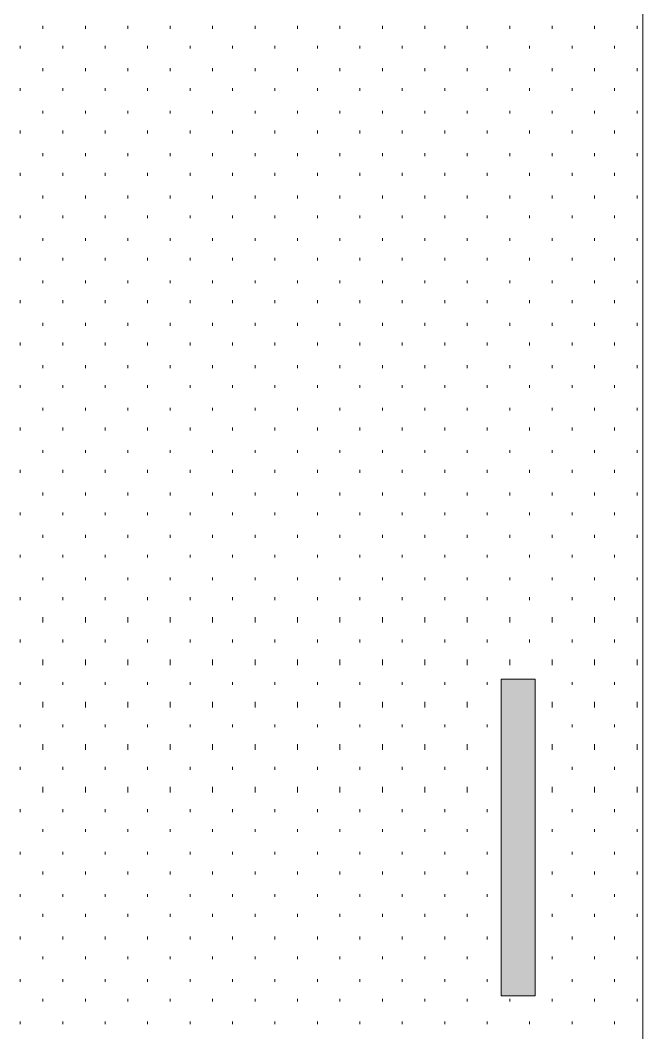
# Model space of a CAD drawing. Header units: inches. Extents: x -6061 to 13621, y -296 to 7483.
# Drawn here: x -5332.36 to -5314.74, y 315.85 to 344.52 of the extents above; entities that cross this region are included whole.
import ezdxf
from ezdxf.xclip import XClip

# ---------------------------------------------------------------- set-up
doc = ezdxf.new("R2010")
doc.units = ezdxf.units.IN
doc.header["$MEASUREMENT"] = 0
doc.header["$XCLIPFRAME"] = 0
doc.layers.get('0').update_dxf_attribs({"linetype": 'CONTINUOUS'})

# ---------------------------------------------------------------- blocks, each defined once
blk = doc.blocks.new('MF58425_6')
at = {"true_color": 0xffffff}
blk.add_hatch(color=7, dxfattribs=at).paths.add_polyline_path([(376.216, 308.525), (395.266, 308.525), (395.266, 351.621), (376.216, 351.621)])

msp = doc.modelspace()

# ---------------------------------------------------------------- linework, layer by layer
at = {"color": 7, "linetype": 'Continuous', "lineweight": 9, "true_color": 0x000007}
for p, q in [((-5314.73533, 370.94796), (-5314.73533, 286.85294)), ((-5314.73533, 368.38507), (-5314.73533, 286.85294)), ((-5318.73986, 325.85701), (-5318.73986, 316.88688)), ((-5317.77877, 325.85701), (-5318.73986, 325.85701)), ((-5318.73986, 325.85701), (-5317.77877, 325.85701)), ((-5318.73986, 316.88688), (-5318.73986, 325.85701)), ((-5317.77877, 316.88688), (-5317.77877, 325.85701)), ((-5317.77877, 325.85701), (-5317.77877, 316.88688)), ((-5318.73986, 316.88688), (-5317.77877, 316.88688)), ((-5317.77877, 316.88688), (-5318.73986, 316.88688))]:
    msp.add_line(p, q, dxfattribs=at)
at = {"color": 7, "linetype": 'Continuous', "lineweight": 9, "true_color": 0xffffff}
for p, q in [((-5331.71452, 344.27783), (-5331.71452, 344.35792)), ((-5330.51316, 344.27783), (-5330.51316, 344.35792)), ((-5329.3118, 344.27783), (-5329.3118, 344.35792)), ((-5328.11044, 344.27783), (-5328.11044, 344.35792)), ((-5326.90909, 344.27783), (-5326.90909, 344.35792)), ((-5325.70773, 344.27783), (-5325.70773, 344.35792)), ((-5324.50637, 344.27783), (-5324.50637, 344.35792)), ((-5323.30501, 344.27783), (-5323.30501, 344.35792)), ((-5322.10366, 344.27783), (-5322.10366, 344.35792)), ((-5320.9023, 344.27783), (-5320.9023, 344.35792)), ((-5319.70094, 344.27783), (-5319.70094, 344.35792)), ((-5318.49958, 344.27783), (-5318.49958, 344.35792)), ((-5317.29823, 344.27783), (-5317.29823, 344.35792)), ((-5316.09687, 344.27783), (-5316.09687, 344.35792)), ((-5314.89551, 344.27783), (-5314.89551, 344.35792)), ((-5332.35524, 343.71719), (-5332.35524, 343.79728)), ((-5331.15388, 343.71719), (-5331.15388, 343.79728)), ((-5329.95252, 343.71719), (-5329.95252, 343.79728)), ((-5328.75117, 343.71719), (-5328.75117, 343.79728)), ((-5327.54981, 343.71719), (-5327.54981, 343.79728)), ((-5326.34845, 343.71719), (-5326.34845, 343.79728)), ((-5325.14709, 343.71719), (-5325.14709, 343.79728)), ((-5323.94574, 343.71719), (-5323.94574, 343.79728)), ((-5322.74438, 343.71719), (-5322.74438, 343.79728)), ((-5321.54302, 343.71719), (-5321.54302, 343.79728)), ((-5320.34167, 343.71719), (-5320.34167, 343.79728)), ((-5319.14031, 343.71719), (-5319.14031, 343.79728)), ((-5317.93895, 343.71719), (-5317.93895, 343.79728)), ((-5316.73759, 343.71719), (-5316.73759, 343.79728)), ((-5315.53624, 343.71719), (-5315.53624, 343.79728)), ((-5331.71452, 343.07647), (-5331.71452, 343.15656)), ((-5330.51316, 343.07647), (-5330.51316, 343.15656)), ((-5329.3118, 343.07647), (-5329.3118, 343.15656)), ((-5328.11044, 343.07647), (-5328.11044, 343.15656)), ((-5326.90909, 343.07647), (-5326.90909, 343.15656)), ((-5325.70773, 343.07647), (-5325.70773, 343.15656)), ((-5324.50637, 343.07647), (-5324.50637, 343.15656)), ((-5323.30501, 343.07647), (-5323.30501, 343.15656)), ((-5322.10366, 343.07647), (-5322.10366, 343.15656)), ((-5320.9023, 343.07647), (-5320.9023, 343.15656)), ((-5319.70094, 343.07647), (-5319.70094, 343.15656)), ((-5318.49958, 343.07647), (-5318.49958, 343.15656)), ((-5317.29823, 343.07647), (-5317.29823, 343.15656)), ((-5316.09687, 343.07647), (-5316.09687, 343.15656)), ((-5314.89551, 343.07647), (-5314.89551, 343.15656)), ((-5332.35524, 342.51584), (-5332.35524, 342.59593)), ((-5331.15388, 342.51584), (-5331.15388, 342.59593)), ((-5329.95252, 342.51584), (-5329.95252, 342.59593)), ((-5328.75117, 342.51584), (-5328.75117, 342.59593)), ((-5327.54981, 342.51584), (-5327.54981, 342.59593)), ((-5326.34845, 342.51584), (-5326.34845, 342.59593)), ((-5325.14709, 342.51584), (-5325.14709, 342.59593)), ((-5323.94574, 342.51584), (-5323.94574, 342.59593)), ((-5322.74438, 342.51584), (-5322.74438, 342.59593)), ((-5321.54302, 342.51584), (-5321.54302, 342.59593)), ((-5320.34167, 342.51584), (-5320.34167, 342.59593)), ((-5319.14031, 342.51584), (-5319.14031, 342.59593)), ((-5317.93895, 342.51584), (-5317.93895, 342.59593)), ((-5316.73759, 342.51584), (-5316.73759, 342.59593)), ((-5315.53624, 342.51584), (-5315.53624, 342.59593)), ((-5331.71452, 341.87511), (-5331.71452, 341.9552)), ((-5330.51316, 341.87511), (-5330.51316, 341.9552)), ((-5329.3118, 341.87511), (-5329.3118, 341.9552)), ((-5328.11044, 341.87511), (-5328.11044, 341.9552)), ((-5326.90909, 341.87511), (-5326.90909, 341.9552)), ((-5325.70773, 341.87511), (-5325.70773, 341.9552)), ((-5324.50637, 341.87511), (-5324.50637, 341.9552)), ((-5323.30501, 341.87511), (-5323.30501, 341.9552)), ((-5322.10366, 341.87511), (-5322.10366, 341.9552)), ((-5320.9023, 341.87511), (-5320.9023, 341.9552)), ((-5319.70094, 341.87511), (-5319.70094, 341.9552)), ((-5318.49958, 341.87511), (-5318.49958, 341.9552)), ((-5317.29823, 341.87511), (-5317.29823, 341.9552)), ((-5316.09687, 341.87511), (-5316.09687, 341.9552)), ((-5314.89551, 341.87511), (-5314.89551, 341.9552)), ((-5332.35524, 341.31448), (-5332.35524, 341.39457)), ((-5331.15388, 341.31448), (-5331.15388, 341.39457)), ((-5329.95252, 341.31448), (-5329.95252, 341.39457)), ((-5328.75117, 341.31448), (-5328.75117, 341.39457)), ((-5327.54981, 341.31448), (-5327.54981, 341.39457)), ((-5326.34845, 341.31448), (-5326.34845, 341.39457)), ((-5325.14709, 341.31448), (-5325.14709, 341.39457)), ((-5323.94574, 341.31448), (-5323.94574, 341.39457)), ((-5322.74438, 341.31448), (-5322.74438, 341.39457)), ((-5321.54302, 341.31448), (-5321.54302, 341.39457)), ((-5320.34167, 341.31448), (-5320.34167, 341.39457)), ((-5319.14031, 341.31448), (-5319.14031, 341.39457)), ((-5317.93895, 341.31448), (-5317.93895, 341.39457)), ((-5316.73759, 341.31448), (-5316.73759, 341.39457)), ((-5315.53624, 341.31448), (-5315.53624, 341.39457)), ((-5331.71452, 340.67376), (-5331.71452, 340.75385)), ((-5330.51316, 340.67376), (-5330.51316, 340.75385)), ((-5329.3118, 340.67376), (-5329.3118, 340.75385)), ((-5328.11044, 340.67376), (-5328.11044, 340.75385)), ((-5326.90909, 340.67376), (-5326.90909, 340.75385)), ((-5325.70773, 340.67376), (-5325.70773, 340.75385)), ((-5324.50637, 340.67376), (-5324.50637, 340.75385)), ((-5323.30501, 340.67376), (-5323.30501, 340.75385)), ((-5322.10366, 340.67376), (-5322.10366, 340.75385)), ((-5320.9023, 340.67376), (-5320.9023, 340.75385)), ((-5319.70094, 340.67376), (-5319.70094, 340.75385)), ((-5318.49958, 340.67376), (-5318.49958, 340.75385)), ((-5317.29823, 340.67376), (-5317.29823, 340.75385)), ((-5316.09687, 340.67376), (-5316.09687, 340.75385)), ((-5314.89551, 340.67376), (-5314.89551, 340.75385)), ((-5332.35524, 340.11312), (-5332.35524, 340.19321)), ((-5331.15388, 340.11312), (-5331.15388, 340.19321)), ((-5329.95252, 340.11312), (-5329.95252, 340.19321)), ((-5328.75117, 340.11312), (-5328.75117, 340.19321)), ((-5327.54981, 340.11312), (-5327.54981, 340.19321)), ((-5326.34845, 340.11312), (-5326.34845, 340.19321)), ((-5325.14709, 340.11312), (-5325.14709, 340.19321)), ((-5323.94574, 340.11312), (-5323.94574, 340.19321)), ((-5322.74438, 340.11312), (-5322.74438, 340.19321)), ((-5321.54302, 340.11312), (-5321.54302, 340.19321)), ((-5320.34167, 340.11312), (-5320.34167, 340.19321)), ((-5319.14031, 340.11312), (-5319.14031, 340.19321)), ((-5317.93895, 340.11312), (-5317.93895, 340.19321)), ((-5316.73759, 340.11312), (-5316.73759, 340.19321)), ((-5315.53624, 340.11312), (-5315.53624, 340.19321)), ((-5331.71452, 339.4724), (-5331.71452, 339.55249)), ((-5330.51316, 339.4724), (-5330.51316, 339.55249)), ((-5329.3118, 339.4724), (-5329.3118, 339.55249)), ((-5328.11044, 339.4724), (-5328.11044, 339.55249)), ((-5326.90909, 339.4724), (-5326.90909, 339.55249)), ((-5325.70773, 339.4724), (-5325.70773, 339.55249)), ((-5324.50637, 339.4724), (-5324.50637, 339.55249)), ((-5323.30501, 339.4724), (-5323.30501, 339.55249)), ((-5322.10366, 339.4724), (-5322.10366, 339.55249)), ((-5320.9023, 339.4724), (-5320.9023, 339.55249)), ((-5319.70094, 339.4724), (-5319.70094, 339.55249)), ((-5318.49958, 339.4724), (-5318.49958, 339.55249)), ((-5317.29823, 339.4724), (-5317.29823, 339.55249)), ((-5316.09687, 339.4724), (-5316.09687, 339.55249)), ((-5314.89551, 339.4724), (-5314.89551, 339.55249)), ((-5332.35524, 338.91176), (-5332.35524, 338.99185)), ((-5331.15388, 338.91176), (-5331.15388, 338.99185)), ((-5329.95252, 338.91176), (-5329.95252, 338.99185)), ((-5328.75117, 338.91176), (-5328.75117, 338.99185)), ((-5327.54981, 338.91176), (-5327.54981, 338.99185)), ((-5326.34845, 338.91176), (-5326.34845, 338.99185)), ((-5325.14709, 338.91176), (-5325.14709, 338.99185)), ((-5323.94574, 338.91176), (-5323.94574, 338.99185)), ((-5322.74438, 338.91176), (-5322.74438, 338.99185)), ((-5321.54302, 338.91176), (-5321.54302, 338.99185)), ((-5320.34167, 338.91176), (-5320.34167, 338.99185)), ((-5319.14031, 338.91176), (-5319.14031, 338.99185)), ((-5317.93895, 338.91176), (-5317.93895, 338.99185)), ((-5316.73759, 338.91176), (-5316.73759, 338.99185)), ((-5315.53624, 338.91176), (-5315.53624, 338.99185)), ((-5331.71452, 338.27104), (-5331.71452, 338.35113)), ((-5330.51316, 338.27104), (-5330.51316, 338.35113)), ((-5329.3118, 338.27104), (-5329.3118, 338.35113)), ((-5328.11044, 338.27104), (-5328.11044, 338.35113)), ((-5326.90909, 338.27104), (-5326.90909, 338.35113)), ((-5325.70773, 338.27104), (-5325.70773, 338.35113)), ((-5324.50637, 338.27104), (-5324.50637, 338.35113)), ((-5323.30501, 338.27104), (-5323.30501, 338.35113)), ((-5322.10366, 338.27104), (-5322.10366, 338.35113)), ((-5320.9023, 338.27104), (-5320.9023, 338.35113)), ((-5319.70094, 338.27104), (-5319.70094, 338.35113)), ((-5318.49958, 338.27104), (-5318.49958, 338.35113)), ((-5317.29823, 338.27104), (-5317.29823, 338.35113)), ((-5316.09687, 338.27104), (-5316.09687, 338.35113)), ((-5314.89551, 338.27104), (-5314.89551, 338.35113)), ((-5332.35524, 337.71041), (-5332.35524, 337.7905)), ((-5331.15388, 337.71041), (-5331.15388, 337.7905)), ((-5329.95252, 337.71041), (-5329.95252, 337.7905)), ((-5328.75117, 337.71041), (-5328.75117, 337.7905)), ((-5327.54981, 337.71041), (-5327.54981, 337.7905)), ((-5326.34845, 337.71041), (-5326.34845, 337.7905)), ((-5325.14709, 337.71041), (-5325.14709, 337.7905)), ((-5323.94574, 337.71041), (-5323.94574, 337.7905)), ((-5322.74438, 337.71041), (-5322.74438, 337.7905)), ((-5321.54302, 337.71041), (-5321.54302, 337.7905)), ((-5320.34167, 337.71041), (-5320.34167, 337.7905)), ((-5319.14031, 337.71041), (-5319.14031, 337.7905)), ((-5317.93895, 337.71041), (-5317.93895, 337.7905)), ((-5316.73759, 337.71041), (-5316.73759, 337.7905)), ((-5315.53624, 337.71041), (-5315.53624, 337.7905)), ((-5331.71452, 337.06968), (-5331.71452, 337.14977)), ((-5330.51316, 337.06968), (-5330.51316, 337.14977)), ((-5329.3118, 337.06968), (-5329.3118, 337.14977)), ((-5328.11044, 337.06968), (-5328.11044, 337.14977)), ((-5326.90909, 337.06968), (-5326.90909, 337.14977)), ((-5325.70773, 337.06968), (-5325.70773, 337.14977)), ((-5324.50637, 337.06968), (-5324.50637, 337.14977)), ((-5323.30501, 337.06968), (-5323.30501, 337.14977)), ((-5322.10366, 337.06968), (-5322.10366, 337.14977)), ((-5320.9023, 337.06968), (-5320.9023, 337.14977)), ((-5319.70094, 337.06968), (-5319.70094, 337.14977)), ((-5318.49958, 337.06968), (-5318.49958, 337.14977)), ((-5317.29823, 337.06968), (-5317.29823, 337.14977)), ((-5316.09687, 337.06968), (-5316.09687, 337.14977)), ((-5314.89551, 337.06968), (-5314.89551, 337.14977)), ((-5332.35524, 336.50905), (-5332.35524, 336.58914)), ((-5331.15388, 336.50905), (-5331.15388, 336.58914)), ((-5329.95252, 336.50905), (-5329.95252, 336.58914)), ((-5328.75117, 336.50905), (-5328.75117, 336.58914)), ((-5327.54981, 336.50905), (-5327.54981, 336.58914)), ((-5326.34845, 336.50905), (-5326.34845, 336.58914)), ((-5325.14709, 336.50905), (-5325.14709, 336.58914)), ((-5323.94574, 336.50905), (-5323.94574, 336.58914)), ((-5322.74438, 336.50905), (-5322.74438, 336.58914)), ((-5321.54302, 336.50905), (-5321.54302, 336.58914)), ((-5320.34167, 336.50905), (-5320.34167, 336.58914)), ((-5319.14031, 336.50905), (-5319.14031, 336.58914)), ((-5317.93895, 336.50905), (-5317.93895, 336.58914)), ((-5316.73759, 336.50905), (-5316.73759, 336.58914)), ((-5315.53624, 336.50905), (-5315.53624, 336.58914)), ((-5331.71452, 335.86833), (-5331.71452, 335.94842)), ((-5330.51316, 335.86833), (-5330.51316, 335.94842)), ((-5329.3118, 335.86833), (-5329.3118, 335.94842)), ((-5328.11044, 335.86833), (-5328.11044, 335.94842)), ((-5326.90909, 335.86833), (-5326.90909, 335.94842)), ((-5325.70773, 335.86833), (-5325.70773, 335.94842)), ((-5324.50637, 335.86833), (-5324.50637, 335.94842)), ((-5323.30501, 335.86833), (-5323.30501, 335.94842)), ((-5322.10366, 335.86833), (-5322.10366, 335.94842)), ((-5320.9023, 335.86833), (-5320.9023, 335.94842)), ((-5319.70094, 335.86833), (-5319.70094, 335.94842)), ((-5318.49958, 335.86833), (-5318.49958, 335.94842)), ((-5317.29823, 335.86833), (-5317.29823, 335.94842)), ((-5316.09687, 335.86833), (-5316.09687, 335.94842)), ((-5314.89551, 335.86833), (-5314.89551, 335.94842)), ((-5332.35524, 335.30769), (-5332.35524, 335.38778)), ((-5331.15388, 335.30769), (-5331.15388, 335.38778)), ((-5329.95252, 335.30769), (-5329.95252, 335.38778)), ((-5328.75117, 335.30769), (-5328.75117, 335.38778)), ((-5327.54981, 335.30769), (-5327.54981, 335.38778)), ((-5326.34845, 335.30769), (-5326.34845, 335.38778)), ((-5325.14709, 335.30769), (-5325.14709, 335.38778)), ((-5323.94574, 335.30769), (-5323.94574, 335.38778)), ((-5322.74438, 335.30769), (-5322.74438, 335.38778)), ((-5321.54302, 335.30769), (-5321.54302, 335.38778)), ((-5320.34167, 335.30769), (-5320.34167, 335.38778)), ((-5319.14031, 335.30769), (-5319.14031, 335.38778)), ((-5317.93895, 335.30769), (-5317.93895, 335.38778)), ((-5316.73759, 335.30769), (-5316.73759, 335.38778)), ((-5315.53624, 335.30769), (-5315.53624, 335.38778)), ((-5331.71452, 334.66697), (-5331.71452, 334.74706)), ((-5330.51316, 334.66697), (-5330.51316, 334.74706)), ((-5329.3118, 334.66697), (-5329.3118, 334.74706)), ((-5328.11044, 334.66697), (-5328.11044, 334.74706)), ((-5326.90909, 334.66697), (-5326.90909, 334.74706)), ((-5325.70773, 334.66697), (-5325.70773, 334.74706)), ((-5324.50637, 334.66697), (-5324.50637, 334.74706)), ((-5323.30501, 334.66697), (-5323.30501, 334.74706)), ((-5322.10366, 334.66697), (-5322.10366, 334.74706)), ((-5320.9023, 334.66697), (-5320.9023, 334.74706)), ((-5319.70094, 334.66697), (-5319.70094, 334.74706)), ((-5318.49958, 334.66697), (-5318.49958, 334.74706)), ((-5317.29823, 334.66697), (-5317.29823, 334.74706)), ((-5316.09687, 334.66697), (-5316.09687, 334.74706)), ((-5314.89551, 334.66697), (-5314.89551, 334.74706)), ((-5332.35524, 334.10633), (-5332.35524, 334.18643)), ((-5331.15388, 334.10633), (-5331.15388, 334.18643)), ((-5329.95252, 334.10633), (-5329.95252, 334.18643)), ((-5328.75117, 334.10633), (-5328.75117, 334.18643)), ((-5327.54981, 334.10633), (-5327.54981, 334.18643)), ((-5326.34845, 334.10633), (-5326.34845, 334.18643)), ((-5325.14709, 334.10633), (-5325.14709, 334.18643)), ((-5323.94574, 334.10633), (-5323.94574, 334.18643)), ((-5322.74438, 334.10633), (-5322.74438, 334.18643)), ((-5321.54302, 334.10633), (-5321.54302, 334.18643)), ((-5320.34167, 334.10633), (-5320.34167, 334.18643)), ((-5319.14031, 334.10633), (-5319.14031, 334.18643)), ((-5317.93895, 334.10633), (-5317.93895, 334.18643)), ((-5316.73759, 334.10633), (-5316.73759, 334.18643)), ((-5315.53624, 334.10633), (-5315.53624, 334.18643)), ((-5331.71452, 333.46561), (-5331.71452, 333.5457)), ((-5330.51316, 333.46561), (-5330.51316, 333.5457)), ((-5329.3118, 333.46561), (-5329.3118, 333.5457)), ((-5328.11044, 333.46561), (-5328.11044, 333.5457)), ((-5326.90909, 333.46561), (-5326.90909, 333.5457)), ((-5325.70773, 333.46561), (-5325.70773, 333.5457)), ((-5324.50637, 333.46561), (-5324.50637, 333.5457)), ((-5323.30501, 333.46561), (-5323.30501, 333.5457)), ((-5322.10366, 333.46561), (-5322.10366, 333.5457)), ((-5320.9023, 333.46561), (-5320.9023, 333.5457)), ((-5319.70094, 333.46561), (-5319.70094, 333.5457)), ((-5318.49958, 333.46561), (-5318.49958, 333.5457)), ((-5317.29823, 333.46561), (-5317.29823, 333.5457)), ((-5316.09687, 333.46561), (-5316.09687, 333.5457)), ((-5314.89551, 333.46561), (-5314.89551, 333.5457)), ((-5332.35524, 332.90498), (-5332.35524, 332.98507)), ((-5331.15388, 332.90498), (-5331.15388, 332.98507)), ((-5329.95252, 332.90498), (-5329.95252, 332.98507)), ((-5328.75117, 332.90498), (-5328.75117, 332.98507)), ((-5327.54981, 332.90498), (-5327.54981, 332.98507)), ((-5326.34845, 332.90498), (-5326.34845, 332.98507)), ((-5325.14709, 332.90498), (-5325.14709, 332.98507)), ((-5323.94574, 332.90498), (-5323.94574, 332.98507)), ((-5322.74438, 332.90498), (-5322.74438, 332.98507)), ((-5321.54302, 332.90498), (-5321.54302, 332.98507)), ((-5320.34167, 332.90498), (-5320.34167, 332.98507)), ((-5319.14031, 332.90498), (-5319.14031, 332.98507)), ((-5317.93895, 332.90498), (-5317.93895, 332.98507)), ((-5316.73759, 332.90498), (-5316.73759, 332.98507)), ((-5315.53624, 332.90498), (-5315.53624, 332.98507)), ((-5331.71452, 332.26425), (-5331.71452, 332.34434)), ((-5330.51316, 332.26425), (-5330.51316, 332.34434)), ((-5329.3118, 332.26425), (-5329.3118, 332.34434)), ((-5328.11044, 332.26425), (-5328.11044, 332.34434)), ((-5326.90909, 332.26425), (-5326.90909, 332.34434)), ((-5325.70773, 332.26425), (-5325.70773, 332.34434)), ((-5324.50637, 332.26425), (-5324.50637, 332.34434)), ((-5323.30501, 332.26425), (-5323.30501, 332.34434)), ((-5322.10366, 332.26425), (-5322.10366, 332.34434)), ((-5320.9023, 332.26425), (-5320.9023, 332.34434)), ((-5319.70094, 332.26425), (-5319.70094, 332.34434)), ((-5318.49958, 332.26425), (-5318.49958, 332.34434)), ((-5317.29823, 332.26425), (-5317.29823, 332.34434)), ((-5316.09687, 332.26425), (-5316.09687, 332.34434)), ((-5314.89551, 332.26425), (-5314.89551, 332.34434)), ((-5332.35524, 331.70362), (-5332.35524, 331.78371)), ((-5331.15388, 331.70362), (-5331.15388, 331.78371)), ((-5329.95252, 331.70362), (-5329.95252, 331.78371)), ((-5328.75117, 331.70362), (-5328.75117, 331.78371)), ((-5327.54981, 331.70362), (-5327.54981, 331.78371)), ((-5326.34845, 331.70362), (-5326.34845, 331.78371)), ((-5325.14709, 331.70362), (-5325.14709, 331.78371)), ((-5323.94574, 331.70362), (-5323.94574, 331.78371)), ((-5322.74438, 331.70362), (-5322.74438, 331.78371)), ((-5321.54302, 331.70362), (-5321.54302, 331.78371)), ((-5320.34167, 331.70362), (-5320.34167, 331.78371)), ((-5319.14031, 331.70362), (-5319.14031, 331.78371)), ((-5317.93895, 331.70362), (-5317.93895, 331.78371)), ((-5316.73759, 331.70362), (-5316.73759, 331.78371)), ((-5315.53624, 331.70362), (-5315.53624, 331.78371)), ((-5331.71452, 331.0629), (-5331.71452, 331.14299)), ((-5330.51316, 331.0629), (-5330.51316, 331.14299)), ((-5329.3118, 331.0629), (-5329.3118, 331.14299)), ((-5328.11044, 331.0629), (-5328.11044, 331.14299)), ((-5326.90909, 331.0629), (-5326.90909, 331.14299)), ((-5325.70773, 331.0629), (-5325.70773, 331.14299)), ((-5324.50637, 331.0629), (-5324.50637, 331.14299)), ((-5323.30501, 331.0629), (-5323.30501, 331.14299)), ((-5322.10366, 331.0629), (-5322.10366, 331.14299)), ((-5320.9023, 331.0629), (-5320.9023, 331.14299)), ((-5319.70094, 331.0629), (-5319.70094, 331.14299)), ((-5318.49958, 331.0629), (-5318.49958, 331.14299)), ((-5317.29823, 331.0629), (-5317.29823, 331.14299)), ((-5316.09687, 331.0629), (-5316.09687, 331.14299)), ((-5314.89551, 331.0629), (-5314.89551, 331.14299)), ((-5332.35524, 330.50226), (-5332.35524, 330.58235)), ((-5331.15388, 330.50226), (-5331.15388, 330.58235)), ((-5329.95252, 330.50226), (-5329.95252, 330.58235)), ((-5328.75117, 330.50226), (-5328.75117, 330.58235)), ((-5327.54981, 330.50226), (-5327.54981, 330.58235)), ((-5326.34845, 330.50226), (-5326.34845, 330.58235)), ((-5325.14709, 330.50226), (-5325.14709, 330.58235)), ((-5323.94574, 330.50226), (-5323.94574, 330.58235)), ((-5322.74438, 330.50226), (-5322.74438, 330.58235)), ((-5321.54302, 330.50226), (-5321.54302, 330.58235)), ((-5320.34167, 330.50226), (-5320.34167, 330.58235)), ((-5319.14031, 330.50226), (-5319.14031, 330.58235)), ((-5317.93895, 330.50226), (-5317.93895, 330.58235)), ((-5316.73759, 330.50226), (-5316.73759, 330.58235)), ((-5315.53624, 330.50226), (-5315.53624, 330.58235)), ((-5331.71452, 329.86154), (-5331.71452, 329.94163)), ((-5330.51316, 329.86154), (-5330.51316, 329.94163)), ((-5329.3118, 329.86154), (-5329.3118, 329.94163)), ((-5328.11044, 329.86154), (-5328.11044, 329.94163)), ((-5326.90909, 329.86154), (-5326.90909, 329.94163)), ((-5325.70773, 329.86154), (-5325.70773, 329.94163)), ((-5324.50637, 329.86154), (-5324.50637, 329.94163)), ((-5323.30501, 329.86154), (-5323.30501, 329.94163)), ((-5322.10366, 329.86154), (-5322.10366, 329.94163)), ((-5320.9023, 329.86154), (-5320.9023, 329.94163)), ((-5319.70094, 329.86154), (-5319.70094, 329.94163)), ((-5318.49958, 329.86154), (-5318.49958, 329.94163)), ((-5317.29823, 329.86154), (-5317.29823, 329.94163)), ((-5316.09687, 329.86154), (-5316.09687, 329.94163)), ((-5314.89551, 329.86154), (-5314.89551, 329.94163)), ((-5332.35524, 329.3009), (-5332.35524, 329.381)), ((-5331.15388, 329.3009), (-5331.15388, 329.381)), ((-5329.95252, 329.3009), (-5329.95252, 329.381)), ((-5328.75117, 329.3009), (-5328.75117, 329.381)), ((-5327.54981, 329.3009), (-5327.54981, 329.381)), ((-5326.34845, 329.3009), (-5326.34845, 329.381)), ((-5325.14709, 329.3009), (-5325.14709, 329.381)), ((-5323.94574, 329.3009), (-5323.94574, 329.381)), ((-5322.74438, 329.3009), (-5322.74438, 329.381)), ((-5321.54302, 329.3009), (-5321.54302, 329.381)), ((-5320.34167, 329.3009), (-5320.34167, 329.381)), ((-5319.14031, 329.3009), (-5319.14031, 329.381)), ((-5317.93895, 329.3009), (-5317.93895, 329.381)), ((-5316.73759, 329.3009), (-5316.73759, 329.381)), ((-5315.53624, 329.3009), (-5315.53624, 329.381)), ((-5331.71452, 328.66018), (-5331.71452, 328.74027)), ((-5330.51316, 328.66018), (-5330.51316, 328.74027)), ((-5329.3118, 328.66018), (-5329.3118, 328.74027)), ((-5328.11044, 328.66018), (-5328.11044, 328.74027)), ((-5326.90909, 328.66018), (-5326.90909, 328.74027)), ((-5325.70773, 328.66018), (-5325.70773, 328.74027)), ((-5324.50637, 328.66018), (-5324.50637, 328.74027)), ((-5323.30501, 328.66018), (-5323.30501, 328.74027)), ((-5322.10366, 328.66018), (-5322.10366, 328.74027)), ((-5320.9023, 328.66018), (-5320.9023, 328.74027)), ((-5319.70094, 328.66018), (-5319.70094, 328.74027)), ((-5318.49958, 328.66018), (-5318.49958, 328.74027)), ((-5317.29823, 328.66018), (-5317.29823, 328.74027)), ((-5316.09687, 328.66018), (-5316.09687, 328.74027)), ((-5314.89551, 328.66018), (-5314.89551, 328.74027)), ((-5332.35524, 328.09955), (-5332.35524, 328.17964)), ((-5331.15388, 328.09955), (-5331.15388, 328.17964)), ((-5329.95252, 328.09955), (-5329.95252, 328.17964)), ((-5328.75117, 328.09955), (-5328.75117, 328.17964)), ((-5327.54981, 328.09955), (-5327.54981, 328.17964)), ((-5326.34845, 328.09955), (-5326.34845, 328.17964)), ((-5325.14709, 328.09955), (-5325.14709, 328.17964)), ((-5323.94574, 328.09955), (-5323.94574, 328.17964)), ((-5322.74438, 328.09955), (-5322.74438, 328.17964)), ((-5321.54302, 328.09955), (-5321.54302, 328.17964)), ((-5320.34167, 328.09955), (-5320.34167, 328.17964)), ((-5319.14031, 328.09955), (-5319.14031, 328.17964)), ((-5317.93895, 328.09955), (-5317.93895, 328.17964)), ((-5316.73759, 328.09955), (-5316.73759, 328.17964)), ((-5315.53624, 328.09955), (-5315.53624, 328.17964)), ((-5331.71452, 327.45882), (-5331.71452, 327.619)), ((-5330.51316, 327.45882), (-5330.51316, 327.619)), ((-5329.3118, 327.45882), (-5329.3118, 327.619)), ((-5328.11044, 327.45882), (-5328.11044, 327.619)), ((-5326.90909, 327.45882), (-5326.90909, 327.619)), ((-5325.70773, 327.45882), (-5325.70773, 327.619)), ((-5324.50637, 327.45882), (-5324.50637, 327.619)), ((-5323.30501, 327.45882), (-5323.30501, 327.619)), ((-5322.10366, 327.45882), (-5322.10366, 327.619)), ((-5320.9023, 327.45882), (-5320.9023, 327.619)), ((-5319.70094, 327.45882), (-5319.70094, 327.619)), ((-5318.49958, 327.45882), (-5318.49958, 327.619)), ((-5317.29823, 327.45882), (-5317.29823, 327.619)), ((-5316.09687, 327.45882), (-5316.09687, 327.619)), ((-5314.89551, 327.45882), (-5314.89551, 327.619)), ((-5332.35524, 326.89819), (-5332.35524, 326.97828)), ((-5331.15388, 326.89819), (-5331.15388, 326.97828)), ((-5329.95252, 326.89819), (-5329.95252, 326.97828)), ((-5328.75117, 326.89819), (-5328.75117, 326.97828)), ((-5327.54981, 326.89819), (-5327.54981, 326.97828)), ((-5326.34845, 326.89819), (-5326.34845, 326.97828)), ((-5325.14709, 326.89819), (-5325.14709, 326.97828)), ((-5323.94574, 326.89819), (-5323.94574, 326.97828)), ((-5322.74438, 326.89819), (-5322.74438, 326.97828)), ((-5321.54302, 326.89819), (-5321.54302, 326.97828)), ((-5320.34167, 326.89819), (-5320.34167, 326.97828)), ((-5319.14031, 326.89819), (-5319.14031, 326.97828)), ((-5317.93895, 326.89819), (-5317.93895, 326.97828)), ((-5316.73759, 326.89819), (-5316.73759, 326.97828)), ((-5315.53624, 326.89819), (-5315.53624, 326.97828)), ((-5331.71452, 326.25747), (-5331.71452, 326.41765)), ((-5330.51316, 326.25747), (-5330.51316, 326.41765)), ((-5329.3118, 326.25747), (-5329.3118, 326.41765)), ((-5328.11044, 326.25747), (-5328.11044, 326.41765)), ((-5326.90909, 326.25747), (-5326.90909, 326.41765)), ((-5325.70773, 326.25747), (-5325.70773, 326.41765)), ((-5324.50637, 326.25747), (-5324.50637, 326.41765)), ((-5323.30501, 326.25747), (-5323.30501, 326.41765)), ((-5322.10366, 326.25747), (-5322.10366, 326.41765)), ((-5320.9023, 326.25747), (-5320.9023, 326.41765)), ((-5319.70094, 326.25747), (-5319.70094, 326.41765)), ((-5318.49958, 326.25747), (-5318.49958, 326.41765)), ((-5317.29823, 326.25747), (-5317.29823, 326.41765)), ((-5316.09687, 326.25747), (-5316.09687, 326.41765)), ((-5314.89551, 326.25747), (-5314.89551, 326.41765)), ((-5332.35524, 325.69683), (-5332.35524, 325.77692)), ((-5331.15388, 325.69683), (-5331.15388, 325.77692)), ((-5329.95252, 325.69683), (-5329.95252, 325.77692)), ((-5328.75117, 325.69683), (-5328.75117, 325.77692)), ((-5327.54981, 325.69683), (-5327.54981, 325.77692)), ((-5326.34845, 325.69683), (-5326.34845, 325.77692)), ((-5325.14709, 325.69683), (-5325.14709, 325.77692)), ((-5323.94574, 325.69683), (-5323.94574, 325.77692)), ((-5322.74438, 325.69683), (-5322.74438, 325.77692)), ((-5321.54302, 325.69683), (-5321.54302, 325.77692)), ((-5320.34167, 325.69683), (-5320.34167, 325.77692)), ((-5319.14031, 325.69683), (-5319.14031, 325.77692)), ((-5316.73759, 325.69683), (-5316.73759, 325.77692)), ((-5315.53624, 325.69683), (-5315.53624, 325.77692)), ((-5331.71452, 325.05611), (-5331.71452, 325.21629)), ((-5330.51316, 325.05611), (-5330.51316, 325.21629)), ((-5329.3118, 325.05611), (-5329.3118, 325.21629)), ((-5328.11044, 325.05611), (-5328.11044, 325.21629)), ((-5326.90909, 325.05611), (-5326.90909, 325.21629)), ((-5325.70773, 325.05611), (-5325.70773, 325.21629)), ((-5324.50637, 325.05611), (-5324.50637, 325.21629)), ((-5323.30501, 325.05611), (-5323.30501, 325.21629)), ((-5322.10366, 325.05611), (-5322.10366, 325.21629)), ((-5320.9023, 325.05611), (-5320.9023, 325.21629)), ((-5319.70094, 325.05611), (-5319.70094, 325.21629)), ((-5317.29823, 325.05611), (-5317.29823, 325.21629)), ((-5316.09687, 325.05611), (-5316.09687, 325.21629)), ((-5314.89551, 325.05611), (-5314.89551, 325.21629)), ((-5332.35524, 324.49547), (-5332.35524, 324.57557)), ((-5331.15388, 324.49547), (-5331.15388, 324.57557)), ((-5329.95252, 324.49547), (-5329.95252, 324.57557)), ((-5328.75117, 324.49547), (-5328.75117, 324.57557)), ((-5327.54981, 324.49547), (-5327.54981, 324.57557)), ((-5326.34845, 324.49547), (-5326.34845, 324.57557)), ((-5325.14709, 324.49547), (-5325.14709, 324.57557)), ((-5323.94574, 324.49547), (-5323.94574, 324.57557)), ((-5322.74438, 324.49547), (-5322.74438, 324.57557)), ((-5321.54302, 324.49547), (-5321.54302, 324.57557)), ((-5320.34167, 324.49547), (-5320.34167, 324.57557)), ((-5319.14031, 324.49547), (-5319.14031, 324.57557)), ((-5316.73759, 324.49547), (-5316.73759, 324.57557)), ((-5315.53624, 324.49547), (-5315.53624, 324.57557)), ((-5331.71452, 323.85475), (-5331.71452, 324.01493)), ((-5330.51316, 323.85475), (-5330.51316, 324.01493)), ((-5329.3118, 323.85475), (-5329.3118, 324.01493)), ((-5328.11044, 323.85475), (-5328.11044, 324.01493)), ((-5326.90909, 323.85475), (-5326.90909, 324.01493)), ((-5325.70773, 323.85475), (-5325.70773, 324.01493)), ((-5324.50637, 323.85475), (-5324.50637, 324.01493)), ((-5323.30501, 323.85475), (-5323.30501, 324.01493)), ((-5322.10366, 323.85475), (-5322.10366, 324.01493)), ((-5320.9023, 323.85475), (-5320.9023, 324.01493)), ((-5319.70094, 323.85475), (-5319.70094, 324.01493)), ((-5317.29823, 323.85475), (-5317.29823, 324.01493)), ((-5316.09687, 323.85475), (-5316.09687, 324.01493)), ((-5314.89551, 323.85475), (-5314.89551, 324.01493)), ((-5332.35524, 323.29412), (-5332.35524, 323.37421)), ((-5331.15388, 323.29412), (-5331.15388, 323.37421)), ((-5329.95252, 323.29412), (-5329.95252, 323.37421)), ((-5328.75117, 323.29412), (-5328.75117, 323.37421)), ((-5327.54981, 323.29412), (-5327.54981, 323.37421)), ((-5326.34845, 323.29412), (-5326.34845, 323.37421)), ((-5325.14709, 323.29412), (-5325.14709, 323.37421)), ((-5323.94574, 323.29412), (-5323.94574, 323.37421)), ((-5322.74438, 323.29412), (-5322.74438, 323.37421)), ((-5321.54302, 323.29412), (-5321.54302, 323.37421)), ((-5320.34167, 323.29412), (-5320.34167, 323.37421)), ((-5319.14031, 323.29412), (-5319.14031, 323.37421)), ((-5316.73759, 323.29412), (-5316.73759, 323.37421)), ((-5315.53624, 323.29412), (-5315.53624, 323.37421)), ((-5331.71452, 322.65339), (-5331.71452, 322.81357)), ((-5330.51316, 322.65339), (-5330.51316, 322.81357)), ((-5329.3118, 322.65339), (-5329.3118, 322.81357)), ((-5328.11044, 322.65339), (-5328.11044, 322.81357)), ((-5326.90909, 322.65339), (-5326.90909, 322.81357)), ((-5325.70773, 322.65339), (-5325.70773, 322.81357)), ((-5324.50637, 322.65339), (-5324.50637, 322.81357)), ((-5323.30501, 322.65339), (-5323.30501, 322.81357)), ((-5322.10366, 322.65339), (-5322.10366, 322.81357)), ((-5320.9023, 322.65339), (-5320.9023, 322.81357)), ((-5319.70094, 322.65339), (-5319.70094, 322.81357)), ((-5317.29823, 322.65339), (-5317.29823, 322.81357)), ((-5316.09687, 322.65339), (-5316.09687, 322.81357)), ((-5314.89551, 322.65339), (-5314.89551, 322.81357)), ((-5332.35524, 322.09276), (-5332.35524, 322.17285)), ((-5331.15388, 322.09276), (-5331.15388, 322.17285)), ((-5329.95252, 322.09276), (-5329.95252, 322.17285)), ((-5328.75117, 322.09276), (-5328.75117, 322.17285)), ((-5327.54981, 322.09276), (-5327.54981, 322.17285)), ((-5326.34845, 322.09276), (-5326.34845, 322.17285)), ((-5325.14709, 322.09276), (-5325.14709, 322.17285)), ((-5323.94574, 322.09276), (-5323.94574, 322.17285)), ((-5322.74438, 322.09276), (-5322.74438, 322.17285)), ((-5321.54302, 322.09276), (-5321.54302, 322.17285)), ((-5320.34167, 322.09276), (-5320.34167, 322.17285)), ((-5319.14031, 322.09276), (-5319.14031, 322.17285)), ((-5316.73759, 322.09276), (-5316.73759, 322.17285)), ((-5315.53624, 322.09276), (-5315.53624, 322.17285)), ((-5331.71452, 321.53213), (-5331.71452, 321.61222)), ((-5330.51316, 321.53213), (-5330.51316, 321.61222)), ((-5329.3118, 321.53213), (-5329.3118, 321.61222)), ((-5328.11044, 321.53213), (-5328.11044, 321.61222)), ((-5326.90909, 321.53213), (-5326.90909, 321.61222)), ((-5325.70773, 321.53213), (-5325.70773, 321.61222)), ((-5324.50637, 321.53213), (-5324.50637, 321.61222)), ((-5323.30501, 321.53213), (-5323.30501, 321.61222)), ((-5322.10366, 321.53213), (-5322.10366, 321.61222)), ((-5320.9023, 321.53213), (-5320.9023, 321.61222)), ((-5319.70094, 321.53213), (-5319.70094, 321.61222)), ((-5317.29823, 321.53213), (-5317.29823, 321.61222)), ((-5316.09687, 321.53213), (-5316.09687, 321.61222)), ((-5314.89551, 321.53213), (-5314.89551, 321.61222)), ((-5332.35524, 320.8914), (-5332.35524, 320.97149)), ((-5331.15388, 320.8914), (-5331.15388, 320.97149)), ((-5329.95252, 320.8914), (-5329.95252, 320.97149)), ((-5328.75117, 320.8914), (-5328.75117, 320.97149)), ((-5327.54981, 320.8914), (-5327.54981, 320.97149)), ((-5326.34845, 320.8914), (-5326.34845, 320.97149)), ((-5325.14709, 320.8914), (-5325.14709, 320.97149)), ((-5323.94574, 320.8914), (-5323.94574, 320.97149)), ((-5322.74438, 320.8914), (-5322.74438, 320.97149)), ((-5321.54302, 320.8914), (-5321.54302, 320.97149)), ((-5320.34167, 320.8914), (-5320.34167, 320.97149)), ((-5319.14031, 320.8914), (-5319.14031, 320.97149)), ((-5316.73759, 320.8914), (-5316.73759, 320.97149)), ((-5315.53624, 320.8914), (-5315.53624, 320.97149)), ((-5331.71452, 320.33077), (-5331.71452, 320.41086)), ((-5330.51316, 320.33077), (-5330.51316, 320.41086)), ((-5329.3118, 320.33077), (-5329.3118, 320.41086)), ((-5328.11044, 320.33077), (-5328.11044, 320.41086)), ((-5326.90909, 320.33077), (-5326.90909, 320.41086)), ((-5325.70773, 320.33077), (-5325.70773, 320.41086)), ((-5324.50637, 320.33077), (-5324.50637, 320.41086)), ((-5323.30501, 320.33077), (-5323.30501, 320.41086)), ((-5322.10366, 320.33077), (-5322.10366, 320.41086)), ((-5320.9023, 320.33077), (-5320.9023, 320.41086)), ((-5319.70094, 320.33077), (-5319.70094, 320.41086)), ((-5317.29823, 320.33077), (-5317.29823, 320.41086)), ((-5316.09687, 320.33077), (-5316.09687, 320.41086)), ((-5314.89551, 320.33077), (-5314.89551, 320.41086)), ((-5332.35524, 319.69005), (-5332.35524, 319.77014)), ((-5331.15388, 319.69005), (-5331.15388, 319.77014)), ((-5329.95252, 319.69005), (-5329.95252, 319.77014)), ((-5328.75117, 319.69005), (-5328.75117, 319.77014)), ((-5327.54981, 319.69005), (-5327.54981, 319.77014)), ((-5326.34845, 319.69005), (-5326.34845, 319.77014)), ((-5325.14709, 319.69005), (-5325.14709, 319.77014)), ((-5323.94574, 319.69005), (-5323.94574, 319.77014)), ((-5322.74438, 319.69005), (-5322.74438, 319.77014)), ((-5321.54302, 319.69005), (-5321.54302, 319.77014)), ((-5320.34167, 319.69005), (-5320.34167, 319.77014)), ((-5319.14031, 319.69005), (-5319.14031, 319.77014)), ((-5316.73759, 319.69005), (-5316.73759, 319.77014)), ((-5315.53624, 319.69005), (-5315.53624, 319.77014)), ((-5331.71452, 319.12941), (-5331.71452, 319.2095)), ((-5330.51316, 319.12941), (-5330.51316, 319.2095)), ((-5329.3118, 319.12941), (-5329.3118, 319.2095)), ((-5328.11044, 319.12941), (-5328.11044, 319.2095)), ((-5326.90909, 319.12941), (-5326.90909, 319.2095)), ((-5325.70773, 319.12941), (-5325.70773, 319.2095)), ((-5324.50637, 319.12941), (-5324.50637, 319.2095)), ((-5323.30501, 319.12941), (-5323.30501, 319.2095)), ((-5322.10366, 319.12941), (-5322.10366, 319.2095)), ((-5320.9023, 319.12941), (-5320.9023, 319.2095)), ((-5319.70094, 319.12941), (-5319.70094, 319.2095)), ((-5317.29823, 319.12941), (-5317.29823, 319.2095)), ((-5316.09687, 319.12941), (-5316.09687, 319.2095)), ((-5314.89551, 319.12941), (-5314.89551, 319.2095)), ((-5332.35524, 318.48869), (-5332.35524, 318.56878)), ((-5331.15388, 318.48869), (-5331.15388, 318.56878)), ((-5329.95252, 318.48869), (-5329.95252, 318.56878)), ((-5328.75117, 318.48869), (-5328.75117, 318.56878)), ((-5327.54981, 318.48869), (-5327.54981, 318.56878)), ((-5326.34845, 318.48869), (-5326.34845, 318.56878)), ((-5325.14709, 318.48869), (-5325.14709, 318.56878)), ((-5323.94574, 318.48869), (-5323.94574, 318.56878)), ((-5322.74438, 318.48869), (-5322.74438, 318.56878)), ((-5321.54302, 318.48869), (-5321.54302, 318.56878)), ((-5320.34167, 318.48869), (-5320.34167, 318.56878)), ((-5319.14031, 318.48869), (-5319.14031, 318.56878)), ((-5316.73759, 318.48869), (-5316.73759, 318.56878)), ((-5315.53624, 318.48869), (-5315.53624, 318.56878)), ((-5331.71452, 317.92805), (-5331.71452, 318.00814)), ((-5330.51316, 317.92805), (-5330.51316, 318.00814)), ((-5329.3118, 317.92805), (-5329.3118, 318.00814)), ((-5328.11044, 317.92805), (-5328.11044, 318.00814)), ((-5326.90909, 317.92805), (-5326.90909, 318.00814)), ((-5325.70773, 317.92805), (-5325.70773, 318.00814)), ((-5324.50637, 317.92805), (-5324.50637, 318.00814)), ((-5323.30501, 317.92805), (-5323.30501, 318.00814)), ((-5322.10366, 317.92805), (-5322.10366, 318.00814)), ((-5320.9023, 317.92805), (-5320.9023, 318.00814)), ((-5319.70094, 317.92805), (-5319.70094, 318.00814)), ((-5317.29823, 317.92805), (-5317.29823, 318.00814)), ((-5316.09687, 317.92805), (-5316.09687, 318.00814)), ((-5314.89551, 317.92805), (-5314.89551, 318.00814)), ((-5332.35524, 317.28733), (-5332.35524, 317.36742)), ((-5331.15388, 317.28733), (-5331.15388, 317.36742)), ((-5329.95252, 317.28733), (-5329.95252, 317.36742)), ((-5328.75117, 317.28733), (-5328.75117, 317.36742)), ((-5327.54981, 317.28733), (-5327.54981, 317.36742)), ((-5326.34845, 317.28733), (-5326.34845, 317.36742)), ((-5325.14709, 317.28733), (-5325.14709, 317.36742)), ((-5323.94574, 317.28733), (-5323.94574, 317.36742)), ((-5322.74438, 317.28733), (-5322.74438, 317.36742)), ((-5321.54302, 317.28733), (-5321.54302, 317.36742)), ((-5320.34167, 317.28733), (-5320.34167, 317.36742)), ((-5319.14031, 317.28733), (-5319.14031, 317.36742)), ((-5316.73759, 317.28733), (-5316.73759, 317.36742)), ((-5315.53624, 317.28733), (-5315.53624, 317.36742)), ((-5331.71452, 316.7267), (-5331.71452, 316.80679)), ((-5330.51316, 316.7267), (-5330.51316, 316.80679)), ((-5329.3118, 316.7267), (-5329.3118, 316.80679)), ((-5328.11044, 316.7267), (-5328.11044, 316.80679)), ((-5326.90909, 316.7267), (-5326.90909, 316.80679)), ((-5325.70773, 316.7267), (-5325.70773, 316.80679)), ((-5324.50637, 316.7267), (-5324.50637, 316.80679)), ((-5323.30501, 316.7267), (-5323.30501, 316.80679)), ((-5322.10366, 316.7267), (-5322.10366, 316.80679)), ((-5320.9023, 316.7267), (-5320.9023, 316.80679)), ((-5319.70094, 316.7267), (-5319.70094, 316.80679)), ((-5318.49958, 316.7267), (-5318.49958, 316.80679)), ((-5317.29823, 316.7267), (-5317.29823, 316.80679)), ((-5316.09687, 316.7267), (-5316.09687, 316.80679)), ((-5314.89551, 316.7267), (-5314.89551, 316.80679)), ((-5332.35524, 316.08597), (-5332.35524, 316.16606)), ((-5331.15388, 316.08597), (-5331.15388, 316.16606)), ((-5329.95252, 316.08597), (-5329.95252, 316.16606)), ((-5328.75117, 316.08597), (-5328.75117, 316.16606)), ((-5327.54981, 316.08597), (-5327.54981, 316.16606)), ((-5326.34845, 316.08597), (-5326.34845, 316.16606)), ((-5325.14709, 316.08597), (-5325.14709, 316.16606)), ((-5323.94574, 316.08597), (-5323.94574, 316.16606)), ((-5322.74438, 316.08597), (-5322.74438, 316.16606)), ((-5321.54302, 316.08597), (-5321.54302, 316.16606)), ((-5320.34167, 316.08597), (-5320.34167, 316.16606)), ((-5319.14031, 316.08597), (-5319.14031, 316.16606)), ((-5317.93895, 316.08597), (-5317.93895, 316.16606)), ((-5316.73759, 316.08597), (-5316.73759, 316.16606)), ((-5315.53624, 316.08597), (-5315.53624, 316.16606))]:
    msp.add_line(p, q, dxfattribs=at)

# ---------------------------------------------------------------- block references
at = {"color": 7, "true_color": 0xffffff}
ref = msp.add_blockref('MF58425_6', (-6062.54031, -296.84661), dxfattribs=dict(at, xscale=1.8919015636469, yscale=1.8919015636469, zscale=1.8919015636469))
XClip(ref).set_block_clipping_path([(393.1496578791, 324.4003260824), (393.6576578677, 329.1416593098)])

doc.saveas('drawing.dxf')
